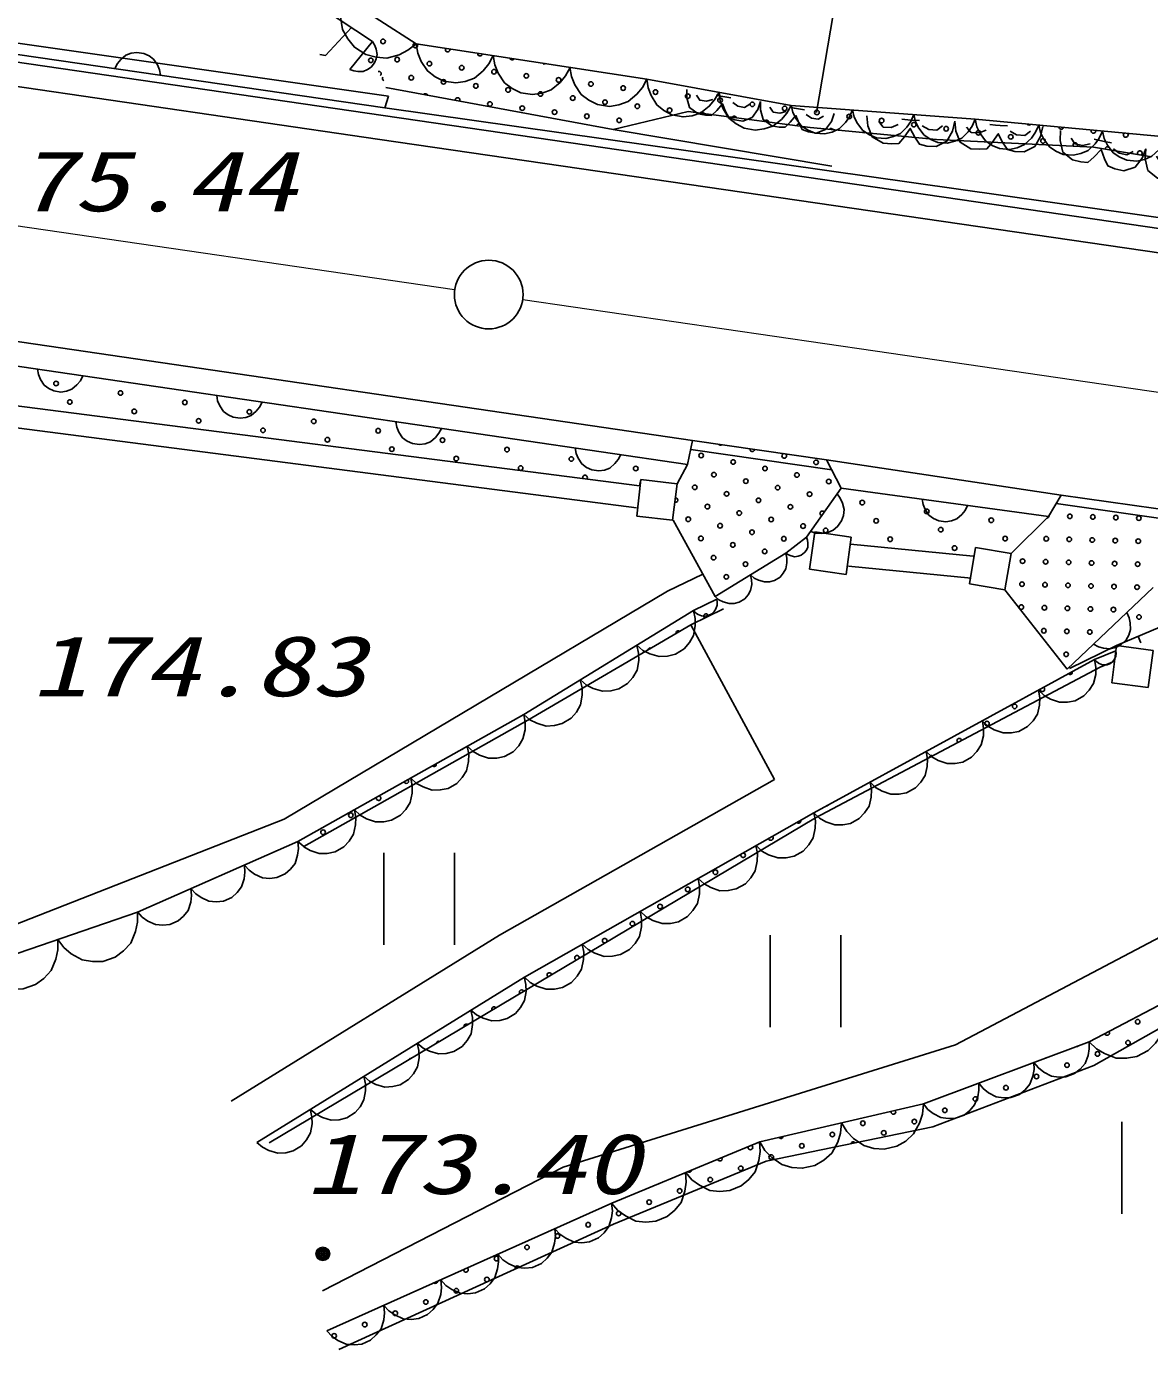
# Model space of a CAD drawing. Units: millimetres, scale not verified. Extents: x 40000 to 680000, y 20000 to 380000.
# Drawn here: x 162067 to 186460, y 239625 to 268465 of the extents above; entities that cross this region are included whole.
import ezdxf
from ezdxf.enums import TextEntityAlignment as Align

# ---------------------------------------------------------------- set-up
doc = ezdxf.new("R2010")
doc.units = ezdxf.units.MM
doc.header["$LTSCALE"] = 1000
doc.linetypes.add('CHAIN', pattern=[18.5, 12, -1.5, 3.5, -1.5])
for name, color, linetype, lineweight in [('M-BGD', 7, 'Continuous', 25), ('M-BGD-HTXT', 7, 'Continuous', 13), ('M-BMK', 2, 'CHAIN', 13)]:
    doc.layers.add(name, color=color, linetype=linetype, lineweight=lineweight)
doc.layers.add('M-BMK-SRVR', color=7, linetype='Continuous')
doc.styles.add('ＭＳ ゴシック', font='')
doc.styles.get('ＭＳ ゴシック').set_extended_font_data('MS Gothic')

# ---------------------------------------------------------------- blocks, each defined once
blk = doc.blocks.new('BUHIN535')
at = {"color": 3, "linetype": 'Continuous', "lineweight": 25}
blk.add_circle((0, 0), 746, dxfattribs=at)
blk = doc.blocks.new('BUHIN531')
at = {"color": 7, "linetype": 'Continuous', "lineweight": 13}
for centre, radius in [((0, 0), 150), ((0, 0), 131), ((0, 0), 112), ((0, 0), 93.8), ((0, 0), 75), ((0, 0), 56.2), ((-1, 0), 37.5), ((0, 0), 18.8)]:
    blk.add_circle(centre, radius, dxfattribs=at)
blk = doc.blocks.new('BUHIN6')
at = {"color": 7, "linetype": 'Continuous', "lineweight": 25}
for p, q in [((688, 1058), (-1199, 395)), ((-690, -1053), (1197, -390))]:
    blk.add_line(p, q, dxfattribs=at)
blk = doc.blocks.new('BUHIN24')
at = {"color": 7, "linetype": 'Continuous', "lineweight": 25}
for points in [[(142, -797), (-42, -801), (-247, -739), (-391, -575), (-421, -404), (-418, -263), (-318, -155), (-179, -32), (-356, 35), (-496, 105), (-534, 230), (-563, 389), (-495, 611), (-316, 737), (-142, 797)], [(-194, 561), (-271, 458), (-245, 314), (-163, 197)], [(-49, 160), (-38, 51), (-23, -33), (4, -164)], [(-81, -236), (-120, -367), (-94, -514), (8, -599)]]:
    blk.add_lwpolyline(points, dxfattribs=at)
blk = doc.blocks.new('BUHIN25')
at = {"color": 7, "linetype": 'Continuous', "lineweight": 25}
for points in [[(261, -920), (45, -947), (-202, -898), (-391, -723), (-448, -525), (-460, -359), (-355, -220), (-207, -59), (-423, -1), (-595, 65), (-656, 207), (-708, 391), (-655, 660), (-459, 829), (-261, 920)], [(-295, 637), (-373, 506), (-325, 340), (-215, 213)], [(-77, 182), (-51, 55), (-23, -41), (25, -192)], [(-67, -288), (-97, -445), (-49, -616), (80, -703)]]:
    blk.add_lwpolyline(points, dxfattribs=at)
blk = doc.blocks.new('BUHIN26')
at = {"color": 7, "linetype": 'Continuous', "lineweight": 25}
for points in [[(119, -939), (-96, -933), (-331, -848), (-490, -649), (-515, -447), (-503, -283), (-380, -163), (-211, -27), (-413, 62), (-572, 151), (-610, 299), (-634, 487), (-543, 742), (-326, 879), (-119, 939)], [(-194, 667), (-289, 550), (-268, 381), (-178, 240)], [(-48, 189), (-41, 62), (-29, -37), (-4, -191)], [(-109, -271), (-161, -421), (-139, -595), (-25, -699)]]:
    blk.add_lwpolyline(points, dxfattribs=at)
blk = doc.blocks.new('BUHIN85')
at = {"color": 7, "linetype": 'Continuous', "lineweight": 25}
blk.add_lwpolyline([(-467, 491), (-545, 347), (-585, 197), (-602, -1), (-558, -166), (-485, -316), (-340, -469), (-194, -549), (-32, -601), (167, -594), (317, -560), (467, -491)], dxfattribs=at)
blk = doc.blocks.new('BUHIN86')
at = {"color": 7, "linetype": 'Continuous', "lineweight": 25}
blk.add_lwpolyline([(-580, 648), (-686, 466), (-742, 275), (-772, 21), (-722, -191), (-634, -387), (-454, -588), (-270, -697), (-64, -770), (192, -768), (385, -730), (580, -648)], dxfattribs=at)
blk = doc.blocks.new('BUHIN87')
at = {"color": 7, "linetype": 'Continuous', "lineweight": 25}
blk.add_lwpolyline([(-490, 771), (-631, 600), (-722, 412), (-796, 154), (-781, -74), (-724, -292), (-572, -531), (-399, -676), (-198, -786), (67, -829), (274, -822), (490, -771)], dxfattribs=at)
blk = doc.blocks.new('BUHIN88')
at = {"color": 7, "linetype": 'Continuous', "lineweight": 25}
blk.add_lwpolyline([(-411, 491), (-493, 360), (-540, 221), (-568, 34), (-536, -123), (-476, -269), (-349, -422), (-215, -506), (-66, -565), (122, -570), (265, -546), (411, -491)], dxfattribs=at)
blk = doc.blocks.new('BUHIN89')
at = {"color": 7, "linetype": 'Continuous', "lineweight": 25}
blk.add_lwpolyline([(-664, 620), (-757, 421), (-798, 217), (-805, -50), (-733, -266), (-624, -462), (-418, -654), (-216, -750), (5, -807), (271, -781), (468, -723), (664, -620)], dxfattribs=at)
blk = doc.blocks.new('BUHIN105')
at = {"color": 7, "linetype": 'Continuous', "lineweight": 25}
blk.add_lwpolyline([(-156, 830), (-336, 732), (-479, 602), (-631, 405), (-696, 204), (-721, -3), (-673, -260), (-574, -443), (-440, -607), (-227, -735), (-47, -799), (156, -830)], dxfattribs=at)
blk = doc.blocks.new('BUHIN106')
at = {"color": 7, "linetype": 'Continuous', "lineweight": 25}
blk.add_lwpolyline([(-125, 787), (-297, 699), (-435, 580), (-584, 399), (-651, 211), (-680, 17), (-642, -227), (-553, -403), (-431, -561), (-234, -687), (-66, -753), (125, -787)], dxfattribs=at)
blk = doc.blocks.new('BUHIN107')
at = {"color": 7, "linetype": 'Continuous', "lineweight": 25}
blk.add_lwpolyline([(-173, 645), (-308, 557), (-413, 446), (-522, 282), (-561, 119), (-569, -45), (-515, -245), (-426, -384), (-310, -505), (-135, -593), (11, -633), (173, -645)], dxfattribs=at)
blk = doc.blocks.new('BUHIN108')
at = {"color": 7, "linetype": 'Continuous', "lineweight": 25}
blk.add_lwpolyline([(-169, 674), (-311, 585), (-423, 471), (-538, 302), (-582, 134), (-592, -38), (-540, -246), (-450, -392), (-332, -520), (-150, -614), (1, -659), (169, -674)], dxfattribs=at)
blk = doc.blocks.new('BUHIN265')
at = {"color": 7, "linetype": 'Continuous', "lineweight": 25}
blk.add_lwpolyline([(-569, 718), (-691, 534), (-763, 337), (-810, 71), (-771, -155), (-692, -366), (-515, -589), (-328, -715), (-116, -805), (152, -820), (358, -792), (569, -718)], dxfattribs=at)
blk = doc.blocks.new('BUHIN266')
at = {"color": 7, "linetype": 'Continuous', "lineweight": 25}
blk.add_lwpolyline([(-433, 463), (-507, 329), (-546, 189), (-563, 3), (-524, -151), (-456, -292), (-322, -436), (-185, -512), (-35, -562), (152, -557), (292, -526), (433, -463)], dxfattribs=at)
blk = doc.blocks.new('BUHIN267')
at = {"color": 7, "linetype": 'Continuous', "lineweight": 25}
blk.add_lwpolyline([(-532, 429), (-591, 275), (-611, 120), (-601, -81), (-536, -239), (-443, -380), (-278, -513), (-121, -574), (48, -605), (246, -572), (391, -517), (532, -429)], dxfattribs=at)
blk = doc.blocks.new('BUHIN268')
at = {"color": 7, "linetype": 'Continuous', "lineweight": 25}
blk.add_lwpolyline([(-545, 475), (-614, 314), (-641, 151), (-639, -62), (-576, -232), (-484, -384), (-315, -532), (-151, -602), (26, -642), (237, -614), (392, -563), (545, -475)], dxfattribs=at)
blk = doc.blocks.new('BUHIN269')
at = {"color": 7, "linetype": 'Continuous', "lineweight": 25}
blk.add_lwpolyline([(-517, 465), (-585, 311), (-613, 155), (-615, -50), (-557, -214), (-471, -362), (-310, -506), (-154, -576), (15, -617), (218, -594), (368, -547), (517, -465)], dxfattribs=at)
blk = doc.blocks.new('BUHIN271')
at = {"color": 7, "linetype": 'Continuous', "lineweight": 25}
blk.add_lwpolyline([(-529, 464), (-596, 308), (-623, 149), (-622, -58), (-561, -223), (-472, -372), (-308, -516), (-149, -586), (23, -624), (228, -599), (380, -549), (529, -464)], dxfattribs=at)
blk = doc.blocks.new('BUHIN272')
at = {"color": 7, "linetype": 'Continuous', "lineweight": 25}
blk.add_lwpolyline([(-559, 454), (-622, 292), (-643, 128), (-634, -84), (-566, -251), (-468, -400), (-295, -540), (-129, -605), (48, -638), (257, -603), (410, -547), (559, -454)], dxfattribs=at)
blk = doc.blocks.new('BUHIN458')
at = {"color": 7, "linetype": 'Continuous', "lineweight": 25}
blk.add_lwpolyline([(-350, 284), (-389, 182), (-402, 80), (-396, -52), (-354, -157), (-293, -250), (-184, -338), (-81, -378), (30, -399), (161, -377), (256, -342), (350, -284)], dxfattribs=at)
blk = doc.blocks.new('BUHIN477')
at = {"color": 7, "linetype": 'Continuous', "lineweight": 25}
blk.add_lwpolyline([(96, -491), (-25, -473), (-132, -433), (-258, -361), (-338, -265), (-395, -156), (-425, -4), (-413, 118), (-375, 238), (-286, 354), (-201, 432), (-96, 491)], dxfattribs=at)
blk = doc.blocks.new('BUHIN491')
at = {"color": 7, "linetype": 'Continuous', "lineweight": 25}
blk.add_lwpolyline([(-96, 491), (25, 474), (132, 433), (258, 361), (338, 265), (395, 156), (425, 4), (413, -118), (375, -237), (286, -354), (202, -432), (96, -491)], dxfattribs=at)

msp = doc.modelspace()

# ---------------------------------------------------------------- linework, layer by layer
at = {"layer": 'M-BGD'}
for p, q in [((110658, 275152), (169816, 266528)), ((110583, 274637), (169741, 266013)), ((116191, 274634), (169927, 266954)), ((169848, 266696), (116166, 274523)), ((180066, 271522), (179227, 266595)), ((169585, 268137), (164972, 271196)), ((168952, 269112), (170533, 268089)), ((168564, 267839), (169123, 268443)), ((169088, 267534), (169585, 268137)), ((175542, 267323), (170533, 268089)), ((168441, 267857), (168564, 267839)), ((169870, 267143), (174813, 266227)), ((178678, 266752), (175542, 267323)), ((169848, 266696), (169927, 266954)), ((169816, 266528), (227810, 258085)), ((193548, 263335), (169848, 266696)), ((174813, 266227), (176438, 266615)), ((176438, 266615), (179091, 266270)), ((182674, 266449), (178678, 266752)), ((174813, 266227), (179564, 265429)), ((179091, 266270), (181835, 266008)), ((188209, 265938), (182674, 266449)), ((169741, 266013), (227735, 257570)), ((181835, 266008), (185244, 265843)), ((186505, 265633), (185244, 265843)), ((160904, 261761), (176534, 259466)), ((176428, 258947), (160850, 261231)), ((175380, 258481), (161513, 260268)), ((161513, 260268), (175380, 258481)), ((175319, 258005), (161452, 259792)), ((176534, 259466), (176428, 258947)), ((176534, 259466), (179446, 259051)), ((176494, 259270), (179557, 258833)), ((179446, 259051), (184541, 258283)), ((179761, 258435), (179446, 259051)), ((176428, 258947), (176201, 258528)), ((176201, 258528), (176428, 258947)), ((175324, 257824), (175414, 258617)), ((175414, 258617), (175380, 258481)), ((176201, 258528), (175414, 258617)), ((175414, 258617), (176201, 258528)), ((176201, 258528), (176096, 257736)), ((179761, 258435), (179013, 257365)), ((184270, 257816), (179761, 258435)), ((184541, 258283), (184270, 257816)), ((184541, 258283), (187594, 257852)), ((184433, 258096), (187505, 257662)), ((176096, 257736), (175324, 257824)), ((176111, 257735), (177026, 256078)), ((184270, 257816), (183453, 257013)), ((183453, 257013), (184270, 257816)), ((178561, 257021), (179013, 257365)), ((179192, 257480), (179077, 256669)), ((179984, 257368), (179192, 257480)), ((179870, 256556), (179984, 257368)), ((177026, 256078), (178561, 257021)), ((182631, 256953), (179968, 257217)), ((182684, 257142), (182552, 256353)), ((183453, 257013), (182684, 257142)), ((183321, 256224), (183453, 257013)), ((179921, 256739), (182584, 256475)), ((176759, 256560), (175993, 256195)), ((179077, 256669), (179870, 256556)), ((175993, 256195), (167665, 251238)), ((182552, 256353), (183321, 256224)), ((184673, 254496), (183321, 256224)), ((186544, 256270), (184673, 254496)), ((177064, 256021), (176553, 255774)), ((172869, 253510), (176553, 255774)), ((177209, 255808), (176497, 255459)), ((176497, 255459), (172960, 253388)), ((178317, 252103), (176497, 255459)), ((185747, 255010), (186683, 255408)), ((185747, 255010), (184726, 254512)), ((185747, 255010), (185642, 254200)), ((186542, 254907), (185747, 255010)), ((186215, 255209), (186274, 255072)), ((185270, 254708), (179171, 251376)), ((185733, 254898), (185270, 254708)), ((185703, 254673), (185389, 254538)), ((186436, 254097), (186542, 254907)), ((185389, 254538), (179207, 251269)), ((185642, 254200), (186436, 254097)), ((167961, 250751), (172869, 253510)), ((172960, 253388), (168092, 250645)), ((178317, 252103), (172344, 248713)), ((167665, 251238), (160732, 248520)), ((179207, 251269), (172669, 247379)), ((179171, 251376), (172881, 247807)), ((167961, 250751), (164476, 249219)), ((168092, 250645), (167961, 250751)), ((182247, 246336), (188902, 249845)), ((164476, 249219), (161011, 248026)), ((172344, 248713), (166513, 245108)), ((188372, 248085), (185151, 246401)), ((167066, 244212), (172881, 247807)), ((167338, 244206), (172669, 247379)), ((187777, 247310), (185250, 245882)), ((173723, 243673), (182247, 246336)), ((185151, 246401), (181552, 245050)), ((185250, 245882), (181754, 244550)), ((181552, 245050), (177993, 244222)), ((181754, 244550), (178132, 243802)), ((177993, 244222), (174778, 242892)), ((178132, 243802), (174816, 242432)), ((168496, 240988), (173723, 243673)), ((174778, 242892), (168592, 240115)), ((174816, 242432), (168854, 239712))]:
    msp.add_line(p, q, dxfattribs=at)
for points in [[(168952, 269112), (168894, 268892), (168889, 268677), (168930, 268403), (169043, 268195), (169190, 268016), (169435, 267857), (169659, 267796), (169895, 267778), (170162, 267852), (170352, 267948), (170533, 268089)], [(169088, 267534), (169175, 267500), (169264, 267487), (169379, 267491), (169470, 267528), (169551, 267580), (169628, 267673), (169664, 267763), (169682, 267859), (169664, 267972), (169634, 268055), (169585, 268137)], [(179674, 258310), (179745, 258211), (179790, 258106), (179826, 257965), (179812, 257840), (179774, 257724), (179685, 257597), (179589, 257521), (179477, 257465), (179331, 257448), (179216, 257455), (179101, 257490)], [(182511, 258057), (182456, 257949), (182383, 257861), (182274, 257764), (182157, 257720), (182036, 257701), (181882, 257722), (181771, 257773), (181670, 257847), (181588, 257970), (181542, 258074), (181520, 258193)], [(178561, 257021), (178617, 256982), (178678, 256958), (178760, 256942), (178830, 256953), (178897, 256976), (178967, 257030), (179007, 257087), (179036, 257152), (179042, 257235), (179035, 257299), (179013, 257365)], [(176553, 255774), (176601, 255724), (176655, 255689), (176732, 255657), (176803, 255653), (176873, 255663), (176952, 255702), (177003, 255750), (177044, 255808), (177067, 255888), (177072, 255952), (177064, 256021)], [(185971, 255727), (186022, 255616), (186045, 255504), (186052, 255359), (186013, 255240), (185952, 255133), (185840, 255027), (185730, 254971), (185609, 254939), (185463, 254952), (185352, 254981), (185246, 255039)], [(185269, 254709), (185309, 254662), (185355, 254629), (185421, 254596), (185483, 254589), (185545, 254594), (185617, 254624), (185664, 254663), (185704, 254712), (185728, 254782), (185736, 254838), (185733, 254899)]]:
    msp.add_lwpolyline(points, dxfattribs=at)
for centre in [(169811, 268142), (169545, 267730), (170117, 267747), (170819, 267659), (170424, 267352), (171520, 267570), (172222, 267482), (172923, 267394), (173625, 267305), (171125, 267264), (171827, 267175), (172528, 267087), (174327, 267217), (175028, 267128), (175730, 267040), (172133, 266781), (173230, 266999), (173932, 266910), (174633, 266822), (175335, 266733), (176431, 266952), (177133, 266863), (177834, 266775), (172835, 266692), (173537, 266604), (174238, 266515), (176036, 266645), (178536, 266686), (179237, 266598), (179939, 266510), (174940, 266427), (180641, 266421), (181342, 266333), (182044, 266244), (182745, 266156), (183447, 266067), (184148, 265979), (162708, 260706), (164107, 260501), (163006, 260305), (164406, 260100), (165506, 260296), (166906, 260091), (165805, 259895), (168305, 259885), (167204, 259689), (169704, 259680), (168603, 259484), (170003, 259279), (171103, 259475), (172503, 259270), (171402, 259074), (173902, 259065), (176723, 259142), (177416, 259001), (179219, 258994), (172801, 258869), (175301, 258859), (176999, 258725), (178109, 258860), (178802, 258718), (176582, 258449), (177692, 258584), (178384, 258443), (179494, 258577), (177275, 258308), (177967, 258167), (179077, 258301), (180222, 258119), (176858, 258032), (177550, 257891), (178660, 258026), (181623, 257927), (184731, 257819), (185231, 257806), (185731, 257792), (176441, 257756), (177133, 257615), (178243, 257750), (178936, 257608), (179426, 257514), (180524, 257721), (181926, 257529), (183024, 257735), (186231, 257779), (176716, 257339), (177826, 257474), (178519, 257333), (180827, 257322), (183327, 257336), (184218, 257332), (184718, 257319), (185218, 257306), (185718, 257292), (186217, 257279), (176992, 256922), (177409, 257198), (178102, 257057), (182228, 257130), (177685, 256781), (183705, 256846), (184205, 256833), (184705, 256819), (185204, 256806), (185704, 256793), (186204, 256779), (177268, 256505), (183692, 256346), (184192, 256333), (184691, 256319), (185191, 256306), (185691, 256293), (186191, 256279), (184178, 255833), (184678, 255820), (185178, 255806), (185678, 255793), (186234, 255632), (184165, 255333), (184665, 255320), (185165, 255306), (184651, 254820), (183532, 253689), (182931, 253317), (169112, 251323), (168509, 250953), (177032, 250083), (176431, 249711), (175829, 249339), (175228, 248967), (186205, 246834), (185995, 246380), (185332, 246135), (184669, 245890), (183342, 245400), (184006, 245645), (182679, 245155), (182016, 244909), (180235, 244628), (181353, 244664), (179572, 244383), (180689, 244419), (178909, 244138), (178245, 243893), (176919, 243403), (177582, 243648), (176255, 243158), (175592, 242913), (174929, 242668), (174266, 242422), (172939, 241932), (173602, 242177), (172276, 241687), (172067, 241233), (171403, 240988), (170077, 240498), (170740, 240743), (169414, 240253), (168750, 240008)]:
    msp.add_circle(centre, 49.8, dxfattribs=at)
for centre, start, end in [((170512, 268054), 92.3637, 40.2124), ((171214, 267965), 148.9171, 13.7144), ((171915, 267877), 170.8246, 351.8069), ((172617, 267789), 192.656, 329.9755), ((173318, 267700), 218.7399, 303.8916), ((169722, 267441), 304.321, 105.6484), ((169847, 267332), 143.0049, 248.9849), ((170730, 266957), 20.5462, 138.4573), ((171432, 266869), 331.6625, 187.341), ((176738, 266557), 15.6044, 149.5607), ((177439, 266468), 12.0221, 153.143), ((178141, 266380), 8.5173, 156.6478), ((178842, 266291), 5.0727, 160.0923), ((179544, 266203), 22.7752, 146.315), ((183842, 266374), 215.3181, 314.1286), ((184543, 266286), 184.9763, 344.4704), ((185245, 266197), 157.5829, 11.8639), ((180246, 266115), 58.9041, 110.1861), ((184850, 265891), 322.3288, 212.1385), ((185946, 266109), 124.6, 44.8467), ((185551, 265802), 338.537, 182.5296), ((186253, 265714), 299.7893, 221.2773), ((177140, 259418), 220.5907, 303.1976), ((177833, 259277), 166.4743, 357.3139), ((178526, 259135), 101.821, 61.9673), ((174200, 258664), 314.9656, 210.3451), ((176165, 258173), 258.8522, 88.1965), ((179353, 257884), 32.6641, 257.4447), ((184231, 257832), 275.5333, 2.8856), ((183678, 255846), 228.7748, 207.3393), ((176827, 255650), 354.5602, 237.6126), ((176225, 255280), 50.8012, 189.9018), ((175622, 254909), 71.0735, 169.6296), ((175020, 254539), 103.1738, 137.5293), ((184735, 254433), 225.4505, 11.852), ((184133, 254061), 180.1424, 57.1601), ((182329, 252945), 2.9484, 232.7952), ((171521, 252804), 273.258, 325.4479), ((170919, 252434), 229.685, 9.0209), ((181728, 252573), 60.4131, 175.3305), ((170316, 252064), 197.632, 41.0739), ((169714, 251693), 160.4366, 78.2693), ((179437, 251571), 269.2985, 328.004), ((178836, 251199), 222.7034, 16.4338), ((178235, 250827), 191.4039, 47.7333), ((177633, 250455), 151.2762, 87.861), ((174627, 248595), 329.2767, 272.2282), ((174025, 248223), 351.4675, 250.0374), ((173424, 247851), 7.9385, 233.5664), ((172823, 247479), 22.5713, 218.9335), ((172221, 247107), 36.5717, 204.9542), ((171620, 246735), 50.8864, 190.6394), ((185541, 246589), 190.5544, 44.6345), ((171019, 246363), 66.6989, 174.8269), ((184878, 246344), 258.4443, 322.7271), ((170417, 245991), 86.8327, 154.6931), ((184215, 246099), 267.8734, 313.298), ((183551, 245854), 287.1217, 294.0497), ((180898, 244873), 164.5532, 41.6271), ((178454, 244347), 213.3621, 352.8182), ((177791, 244102), 159.5437, 65.4017), ((180026, 244174), 33.8896, 169.4447), ((177128, 243857), 194.5745, 30.3708), ((176465, 243612), 226.4432, 358.5021), ((175801, 243367), 274.2678, 310.6775), ((171613, 241442), 172.2803, 56.0869), ((172730, 241478), 27.0002, 202.0505), ((170949, 241197), 230.2237, 358.1435)]:
    msp.add_arc(centre, 49.8, start, end, dxfattribs=at)
at = {"layer": 'M-BMK'}
for p, q in [((160713, 264302), (171365, 262748)), ((172850, 262532), (180504, 261416)), ((180504, 261416), (200294, 258530))]:
    msp.add_line(p, q, dxfattribs=at)

# ---------------------------------------------------------------- block references
at = {"layer": 'M-BGD', "rotation": 70.63936}
for name, p in [('BUHIN105', (171368, 267961)), ('BUHIN491', (164480, 267478)), ('BUHIN105', (173038, 267706)), ('BUHIN105', (174707, 267451)), ('BUHIN106', (176326, 267181)), ('BUHIN24', (177212, 266968)), ('BUHIN106', (177894, 266895)), ('BUHIN24', (178810, 266708)), ('BUHIN107', (179344, 266702)), ('BUHIN107', (180676, 266601)), ('BUHIN25', (181277, 266465)), ('BUHIN107', (182008, 266500)), ('BUHIN25', (183187, 266348)), ('BUHIN108', (183365, 266386)), ('BUHIN108', (184749, 266258)), ('BUHIN108', (186133, 266130)), ('BUHIN26', (185457, 266003)), ('BUHIN26', (187307, 265606)), ('BUHIN477', (162797, 260946)), ('BUHIN477', (166692, 260375)), ('BUHIN477', (170586, 259804)), ('BUHIN477', (174481, 259233)), ('BUHIN458', (178177, 256785)), ('BUHIN458', (177410, 256313)), ('BUHIN272', (175939, 255397)), ('BUHIN272', (174711, 254642)), ('BUHIN269', (184660, 254375)), ('BUHIN272', (173483, 253888)), ('BUHIN269', (183440, 253709)), ('BUHIN271', (172255, 253166)), ('BUHIN269', (182220, 253042)), ('BUHIN271', (171028, 252476)), ('BUHIN269', (181000, 252376)), ('BUHIN271', (169802, 251786)), ('BUHIN269', (179781, 251710)), ('BUHIN271', (168575, 251096)), ('BUHIN268', (178542, 251019)), ('BUHIN266', (167380, 250496)), ('BUHIN6', (170601, 249506)), ('BUHIN268', (177284, 250306)), ('BUHIN266', (166219, 249985)), ('BUHIN268', (176026, 249592)), ('BUHIN266', (165057, 249475)), ('BUHIN265', (163610, 248921)), ('BUHIN268', (174767, 248878)), ('BUHIN6', (178994, 247714)), ('BUHIN265', (161877, 248324)), ('BUHIN268', (173509, 248164)), ('BUHIN267', (172299, 247448)), ('BUHIN89', (185956, 246822)), ('BUHIN267', (171136, 246729)), ('BUHIN267', (169973, 246010)), ('BUHIN88', (184551, 246176)), ('BUHIN88', (183352, 245726)), ('BUHIN267', (168810, 245291)), ('BUHIN88', (182152, 245275)), ('BUHIN87', (180662, 244843)), ('BUHIN267', (167648, 244572)), ('BUHIN87', (178883, 244429)), ('BUHIN6', (186633, 243659)), ('BUHIN86', (177189, 243890)), ('BUHIN86', (175581, 243225)), ('BUHIN85', (174159, 242614)), ('BUHIN85', (172922, 242059)), ('BUHIN85', (171685, 241503)), ('BUHIN85', (170448, 240948)), ('BUHIN85', (169211, 240392))]:
    msp.add_blockref(name, p, dxfattribs=at)
at = {"layer": 'M-BGD-HTXT', "rotation": 70.63936}
msp.add_blockref('BUHIN531', (168503, 241789), dxfattribs=at)
at = {"layer": 'M-BMK-SRVR', "rotation": 70.63936}
msp.add_blockref('BUHIN535', (172108, 262640), dxfattribs=at)

# ---------------------------------------------------------------- texts
at = {"layer": 'M-BGD-HTXT', "style": 'ＭＳ ゴシック', "oblique": 15, "width": 1.35}
for s, p in [('175.44', (160663, 264054)), ('174.83', (162183, 253513)), ('173.40', (168133, 242694))]:
    msp.add_text(s, height=1320, dxfattribs=at).set_placement(p, align=Align.BOTTOM_LEFT)

doc.saveas('drawing.dxf')
